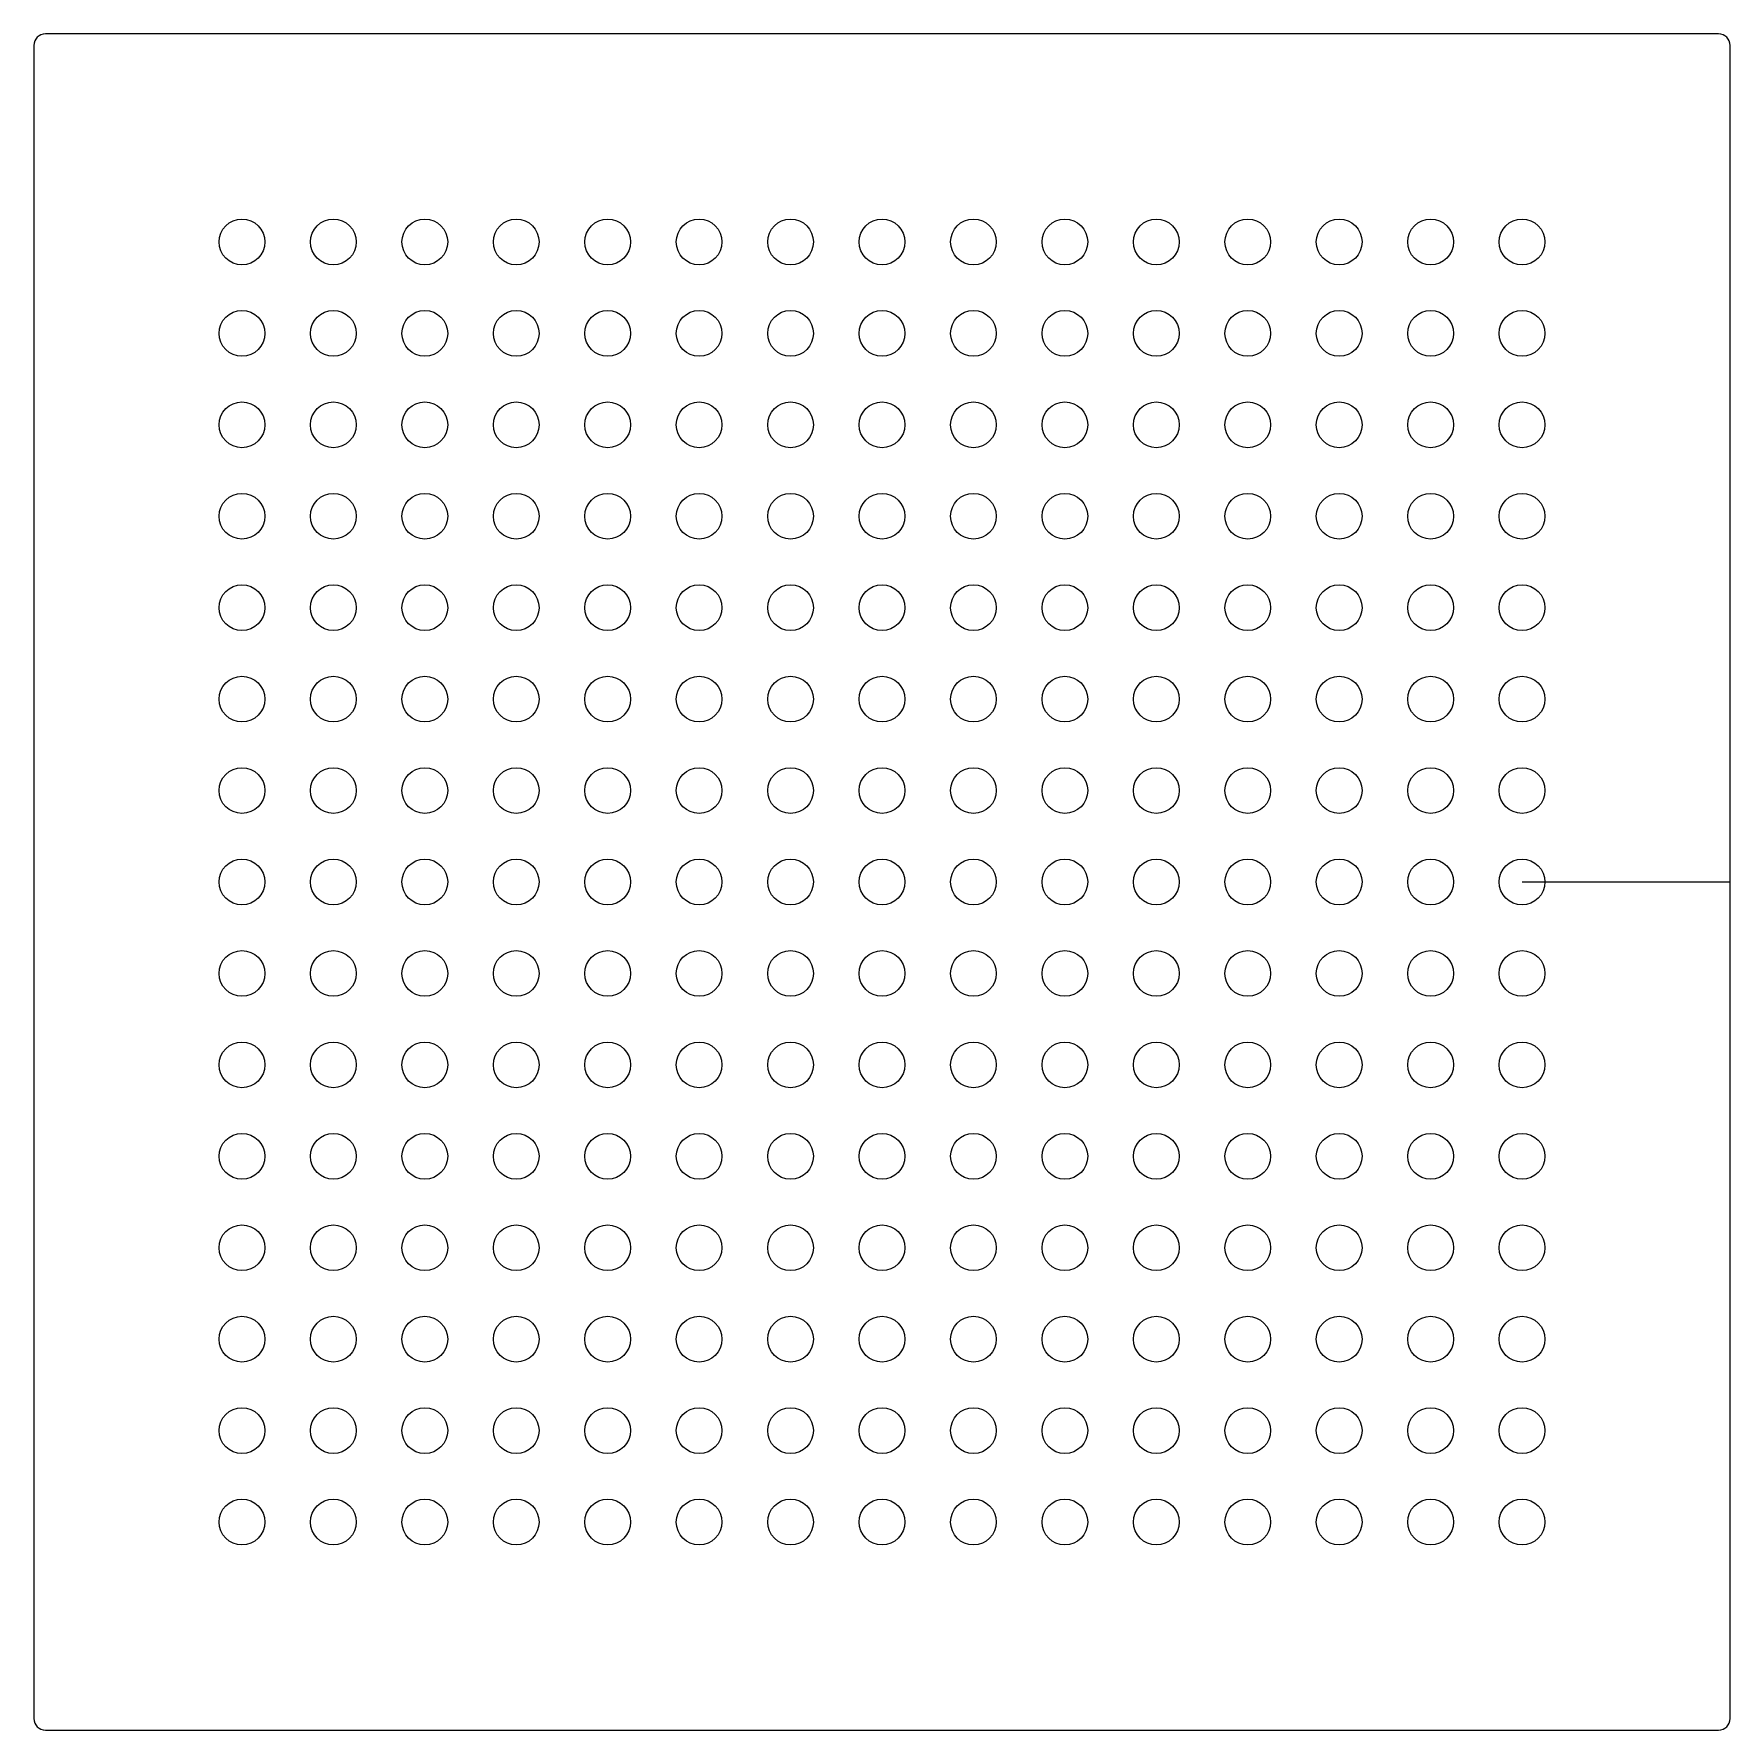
# Model space of a CAD drawing. Header units: millimetres. Extents: x -18.6 to 18.6, y -18.6 to 18.6.
import ezdxf

# ---------------------------------------------------------------- set-up
doc = ezdxf.new("R2010")
doc.units = ezdxf.units.MM
doc.layers.get('0').update_dxf_attribs({"linetype": 'CONTINUOUS'})

msp = doc.modelspace()

# ---------------------------------------------------------------- linework, layer by layer
msp.add_line((14, 0), (18.55, 0))
msp.add_lwpolyline([(-18.55, 18.3), (-18.55, -18.3, 0.414214), (-18.3, -18.55), (18.3, -18.55, 0.414214), (18.55, -18.3), (18.55, 18.3, 0.414214), (18.3, 18.55), (-18.3, 18.55, 0.414214)], format="xyb", close=True)
for centre in [(-14, 14), (-12, 14), (-10, 14), (-8, 14), (-6, 14), (-4, 14), (-2, 14), (0, 14), (2, 14), (4, 14), (6, 14), (8, 14), (10, 14), (12, 14), (14, 14), (-14, 12), (-12, 12), (-10, 12), (-8, 12), (-6, 12), (-4, 12), (-2, 12), (0, 12), (2, 12), (4, 12), (6, 12), (8, 12), (10, 12), (12, 12), (14, 12), (-14, 10), (-12, 10), (-10, 10), (-8, 10), (-6, 10), (-4, 10), (-2, 10), (0, 10), (2, 10), (4, 10), (6, 10), (8, 10), (10, 10), (12, 10), (14, 10), (-14, 8), (-12, 8), (-10, 8), (-8, 8), (-6, 8), (-4, 8), (-2, 8), (0, 8), (2, 8), (4, 8), (6, 8), (8, 8), (10, 8), (12, 8), (14, 8), (-14, 6), (-12, 6), (-10, 6), (-8, 6), (-6, 6), (-4, 6), (-2, 6), (0, 6), (2, 6), (4, 6), (6, 6), (8, 6), (10, 6), (12, 6), (14, 6), (-14, 4), (-12, 4), (-10, 4), (-8, 4), (-6, 4), (-4, 4), (-2, 4), (0, 4), (2, 4), (4, 4), (6, 4), (8, 4), (10, 4), (12, 4), (14, 4), (-14, 2), (-12, 2), (-10, 2), (-8, 2), (-6, 2), (-4, 2), (-2, 2), (0, 2), (2, 2), (4, 2), (6, 2), (8, 2), (10, 2), (12, 2), (14, 2), (-14, 0), (-12, 0), (-10, 0), (-8, 0), (-6, 0), (-4, 0), (-2, 0), (0, 0), (2, 0), (4, 0), (6, 0), (8, 0), (10, 0), (12, 0), (14, 0), (-14, -2), (-12, -2), (-10, -2), (-8, -2), (-6, -2), (-4, -2), (-2, -2), (0, -2), (2, -2), (4, -2), (6, -2), (8, -2), (10, -2), (12, -2), (14, -2), (-14, -4), (-12, -4), (-10, -4), (-8, -4), (-6, -4), (-4, -4), (-2, -4), (0, -4), (2, -4), (4, -4), (6, -4), (8, -4), (10, -4), (12, -4), (14, -4), (-14, -6), (-12, -6), (-10, -6), (-8, -6), (-6, -6), (-4, -6), (-2, -6), (0, -6), (2, -6), (4, -6), (6, -6), (8, -6), (10, -6), (12, -6), (14, -6), (-14, -8), (-12, -8), (-10, -8), (-8, -8), (-6, -8), (-4, -8), (-2, -8), (0, -8), (2, -8), (4, -8), (6, -8), (8, -8), (10, -8), (12, -8), (14, -8), (-14, -10), (-12, -10), (-10, -10), (-8, -10), (-6, -10), (-4, -10), (-2, -10), (0, -10), (2, -10), (4, -10), (6, -10), (8, -10), (10, -10), (12, -10), (14, -10), (-14, -12), (-12, -12), (-10, -12), (-8, -12), (-6, -12), (-4, -12), (-2, -12), (0, -12), (2, -12), (4, -12), (6, -12), (8, -12), (10, -12), (12, -12), (14, -12), (-14, -14), (-12, -14), (-10, -14), (-8, -14), (-6, -14), (-4, -14), (-2, -14), (0, -14), (2, -14), (4, -14), (6, -14), (8, -14), (10, -14), (12, -14), (14, -14)]:
    msp.add_circle(centre, 0.5)

doc.saveas('drawing.dxf')
